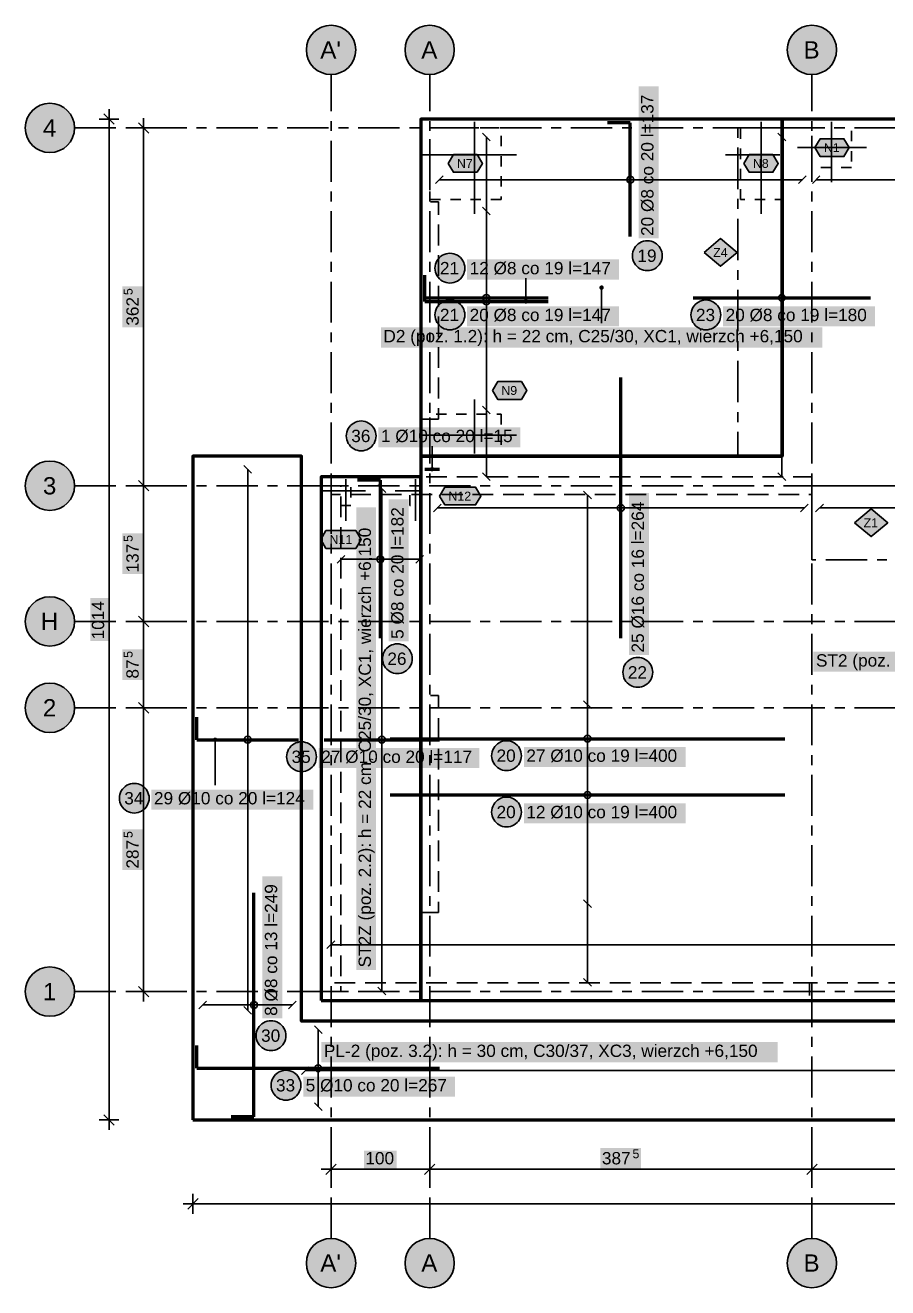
# Model space of a CAD drawing. Header units: metres. Extents: x -4.1 to 13.6, y -3 to 9.8.
# Drawn here: x -4.1 to 4.64, y -3 to 9.79 of the extents above; entities that cross this region are included whole.
import ezdxf

# ---------------------------------------------------------------- set-up
doc = ezdxf.new("R2010")
doc.units = ezdxf.units.M
for name, pattern in [('KRESKOWA', [5.25, 4.2, -1.05]), ('KRESKOWA_DROBNA', [3.15, 2.1, -1.05]), ('PUNKTOWA', [10.5, 8.4, -1.05, 0, -1.05])]:
    doc.linetypes.add(name, pattern=pattern)
for name, color, linetype, lineweight in [('A-MASKA', 7, 'Continuous', 18), ('A-OPISY', 2, 'Continuous', 25), ('K-KONSTR', 7, 'Continuous', 50), ('K-OSIE', 1, 'PUNKTOWA', 25), ('K-WYMIARY', 1, 'Continuous', 25), ('K-ZBROJENIE', 1, 'Continuous', 100), ('K-ZBROJENIE-OPIS', 2, 'Continuous', 25)]:
    doc.layers.add(name, color=color, linetype=linetype, lineweight=lineweight)
doc.styles.add('PL_ARIAL', font='arial.ttf')

msp = doc.modelspace()

# ---------------------------------------------------------------- hatches: boundary and pattern name
at = {"layer": 'A-MASKA', "true_color": 0xffffff}
for points in [[(2.322, 7.63), (2.322, 9.17), (2.119, 9.17), (2.119, 7.63)], [(0.38, 7.214), (1.92, 7.214), (1.92, 7.417), (0.38, 7.417)], [(-2.907, 6.731), (-2.907, 7.144), (-3.117, 7.144), (-3.117, 6.731)], [(0.38, 6.741), (1.92, 6.741), (1.92, 6.943), (0.38, 6.943)], [(2.975, 6.741), (4.515, 6.741), (4.515, 6.943), (2.975, 6.943)], [(-0.494, 6.525), (3.979, 6.525), (3.979, 6.728), (-0.494, 6.728)], [(-0.519, 5.515), (0.919, 5.515), (0.919, 5.717), (-0.519, 5.717)], [(2.225, 3.41), (2.225, 5.051), (2.022, 5.051), (2.022, 3.41)], [(-0.543, 0.22), (-0.543, 4.905), (-0.745, 4.905), (-0.745, 0.22)], [(-0.213, 3.548), (-0.213, 4.986), (-0.415, 4.986), (-0.415, 3.548)], [(-2.907, 4.231), (-2.907, 4.644), (-3.117, 4.644), (-3.117, 4.231)], [(-3.257, 3.553), (-3.257, 3.987), (-3.44, 3.987), (-3.44, 3.553)], [(-2.907, 3.156), (-2.907, 3.469), (-3.117, 3.469), (-3.117, 3.156)], [(3.891, 3.24), (8.466, 3.24), (8.466, 3.443), (3.891, 3.443)], [(-1.124, 2.264), (0.504, 2.264), (0.504, 2.467), (-1.124, 2.467)], [(0.955, 2.275), (2.595, 2.275), (2.595, 2.478), (0.955, 2.478)], [(-2.82, 1.844), (-1.179, 1.844), (-1.179, 2.047), (-2.82, 2.047)], [(0.955, 1.704), (2.595, 1.704), (2.595, 1.907), (0.955, 1.907)], [(-2.907, 1.231), (-2.907, 1.644), (-3.117, 1.644), (-3.117, 1.231)], [(-1.493, -0.271), (-1.493, 1.168), (-1.696, 1.168), (-1.696, -0.271)], [(-1.097, -0.715), (3.528, -0.715), (3.528, -0.512), (-1.097, -0.512)], [(-1.282, -1.063), (0.258, -1.063), (0.258, -0.861), (-1.282, -0.861)], [(-0.667, -1.792), (-0.333, -1.792), (-0.333, -1.61), (-0.667, -1.61)], [(1.731, -1.792), (2.144, -1.792), (2.144, -1.583), (1.731, -1.583)]]:
    msp.add_hatch(color=7, dxfattribs=at).paths.add_polyline_path(points)
at = {"layer": 'A-OPISY', "true_color": 0x000000}
msp.add_hatch(color=7, dxfattribs=at).paths.add_polyline_path([(1.765, 7.133), (1.764, 7.138), (1.762, 7.144), (1.758, 7.148), (1.754, 7.152), (1.748, 7.154), (1.743, 7.155), (1.737, 7.154), (1.731, 7.152), (1.727, 7.148), (1.723, 7.144), (1.721, 7.138), (1.72, 7.133), (1.721, 7.127), (1.723, 7.121), (1.727, 7.117), (1.731, 7.113), (1.737, 7.111), (1.743, 7.11), (1.748, 7.111), (1.754, 7.113), (1.758, 7.117), (1.762, 7.121), (1.764, 7.127)])
at = {"layer": 'K-OSIE', "true_color": 0xffffff}
for points in [[(-0.75, 9.54), (-0.752, 9.573), (-0.759, 9.605), (-0.769, 9.636), (-0.783, 9.665), (-0.802, 9.692), (-0.823, 9.717), (-0.848, 9.738), (-0.875, 9.757), (-0.904, 9.771), (-0.935, 9.781), (-0.967, 9.788), (-1, 9.79), (-1.033, 9.788), (-1.065, 9.781), (-1.096, 9.771), (-1.125, 9.757), (-1.152, 9.738), (-1.177, 9.717), (-1.198, 9.692), (-1.217, 9.665), (-1.231, 9.636), (-1.241, 9.605), (-1.248, 9.573), (-1.25, 9.54), (-1.248, 9.507), (-1.241, 9.475), (-1.231, 9.444), (-1.217, 9.415), (-1.198, 9.388), (-1.177, 9.363), (-1.152, 9.342), (-1.125, 9.323), (-1.096, 9.309), (-1.065, 9.299), (-1.033, 9.292), (-1, 9.29), (-0.967, 9.292), (-0.935, 9.299), (-0.904, 9.309), (-0.875, 9.323), (-0.848, 9.342), (-0.823, 9.363), (-0.802, 9.388), (-0.783, 9.415), (-0.769, 9.444), (-0.759, 9.475), (-0.752, 9.507)], [(0.25, 9.54), (0.248, 9.573), (0.241, 9.605), (0.231, 9.636), (0.217, 9.665), (0.198, 9.692), (0.177, 9.717), (0.152, 9.738), (0.125, 9.757), (0.096, 9.771), (0.065, 9.781), (0.033, 9.788), (0, 9.79), (-0.033, 9.788), (-0.065, 9.781), (-0.096, 9.771), (-0.125, 9.757), (-0.152, 9.738), (-0.177, 9.717), (-0.198, 9.692), (-0.217, 9.665), (-0.231, 9.636), (-0.241, 9.605), (-0.248, 9.573), (-0.25, 9.54), (-0.248, 9.507), (-0.241, 9.475), (-0.231, 9.444), (-0.217, 9.415), (-0.198, 9.388), (-0.177, 9.363), (-0.152, 9.342), (-0.125, 9.323), (-0.096, 9.309), (-0.065, 9.299), (-0.033, 9.292), (0, 9.29), (0.033, 9.292), (0.065, 9.299), (0.096, 9.309), (0.125, 9.323), (0.152, 9.342), (0.177, 9.363), (0.198, 9.388), (0.217, 9.415), (0.231, 9.444), (0.241, 9.475), (0.248, 9.507)], [(4.125, 9.54), (4.123, 9.573), (4.116, 9.605), (4.106, 9.636), (4.092, 9.665), (4.073, 9.692), (4.052, 9.717), (4.027, 9.738), (4, 9.757), (3.971, 9.771), (3.94, 9.781), (3.908, 9.788), (3.875, 9.79), (3.842, 9.788), (3.81, 9.781), (3.779, 9.771), (3.75, 9.757), (3.723, 9.738), (3.698, 9.717), (3.677, 9.692), (3.658, 9.665), (3.644, 9.636), (3.634, 9.605), (3.627, 9.573), (3.625, 9.54), (3.627, 9.507), (3.634, 9.475), (3.644, 9.444), (3.658, 9.415), (3.677, 9.388), (3.698, 9.363), (3.723, 9.342), (3.75, 9.323), (3.779, 9.309), (3.81, 9.299), (3.842, 9.292), (3.875, 9.29), (3.908, 9.292), (3.94, 9.299), (3.971, 9.309), (4, 9.323), (4.027, 9.342), (4.052, 9.363), (4.073, 9.388), (4.092, 9.415), (4.106, 9.444), (4.116, 9.475), (4.123, 9.507)], [(-3.6, 8.75), (-3.602, 8.783), (-3.609, 8.815), (-3.619, 8.846), (-3.633, 8.875), (-3.652, 8.902), (-3.673, 8.927), (-3.698, 8.948), (-3.725, 8.967), (-3.754, 8.981), (-3.785, 8.991), (-3.817, 8.998), (-3.85, 9), (-3.883, 8.998), (-3.915, 8.991), (-3.946, 8.981), (-3.975, 8.967), (-4.002, 8.948), (-4.027, 8.927), (-4.048, 8.902), (-4.067, 8.875), (-4.081, 8.846), (-4.091, 8.815), (-4.098, 8.783), (-4.1, 8.75), (-4.098, 8.717), (-4.091, 8.685), (-4.081, 8.654), (-4.067, 8.625), (-4.048, 8.598), (-4.027, 8.573), (-4.002, 8.552), (-3.975, 8.533), (-3.946, 8.519), (-3.915, 8.509), (-3.883, 8.502), (-3.85, 8.5), (-3.817, 8.502), (-3.785, 8.509), (-3.754, 8.519), (-3.725, 8.533), (-3.698, 8.552), (-3.673, 8.573), (-3.652, 8.598), (-3.633, 8.625), (-3.619, 8.654), (-3.609, 8.685), (-3.602, 8.717)], [(-3.6, 5.125), (-3.602, 5.158), (-3.609, 5.19), (-3.619, 5.221), (-3.633, 5.25), (-3.652, 5.277), (-3.673, 5.302), (-3.698, 5.323), (-3.725, 5.342), (-3.754, 5.356), (-3.785, 5.366), (-3.817, 5.373), (-3.85, 5.375), (-3.883, 5.373), (-3.915, 5.366), (-3.946, 5.356), (-3.975, 5.342), (-4.002, 5.323), (-4.027, 5.302), (-4.048, 5.277), (-4.067, 5.25), (-4.081, 5.221), (-4.091, 5.19), (-4.098, 5.158), (-4.1, 5.125), (-4.098, 5.092), (-4.091, 5.06), (-4.081, 5.029), (-4.067, 5), (-4.048, 4.973), (-4.027, 4.948), (-4.002, 4.927), (-3.975, 4.908), (-3.946, 4.894), (-3.915, 4.884), (-3.883, 4.877), (-3.85, 4.875), (-3.817, 4.877), (-3.785, 4.884), (-3.754, 4.894), (-3.725, 4.908), (-3.698, 4.927), (-3.673, 4.948), (-3.652, 4.973), (-3.633, 5), (-3.619, 5.029), (-3.609, 5.06), (-3.602, 5.092)], [(-3.6, 3.75), (-3.602, 3.783), (-3.609, 3.815), (-3.619, 3.846), (-3.633, 3.875), (-3.652, 3.902), (-3.673, 3.927), (-3.698, 3.948), (-3.725, 3.967), (-3.754, 3.981), (-3.785, 3.991), (-3.817, 3.998), (-3.85, 4), (-3.883, 3.998), (-3.915, 3.991), (-3.946, 3.981), (-3.975, 3.967), (-4.002, 3.948), (-4.027, 3.927), (-4.048, 3.902), (-4.067, 3.875), (-4.081, 3.846), (-4.091, 3.815), (-4.098, 3.783), (-4.1, 3.75), (-4.098, 3.717), (-4.091, 3.685), (-4.081, 3.654), (-4.067, 3.625), (-4.048, 3.598), (-4.027, 3.573), (-4.002, 3.552), (-3.975, 3.533), (-3.946, 3.519), (-3.915, 3.509), (-3.883, 3.502), (-3.85, 3.5), (-3.817, 3.502), (-3.785, 3.509), (-3.754, 3.519), (-3.725, 3.533), (-3.698, 3.552), (-3.673, 3.573), (-3.652, 3.598), (-3.633, 3.625), (-3.619, 3.654), (-3.609, 3.685), (-3.602, 3.717)], [(-3.6, 2.875), (-3.602, 2.908), (-3.609, 2.94), (-3.619, 2.971), (-3.633, 3), (-3.652, 3.027), (-3.673, 3.052), (-3.698, 3.073), (-3.725, 3.092), (-3.754, 3.106), (-3.785, 3.116), (-3.817, 3.123), (-3.85, 3.125), (-3.883, 3.123), (-3.915, 3.116), (-3.946, 3.106), (-3.975, 3.092), (-4.002, 3.073), (-4.027, 3.052), (-4.048, 3.027), (-4.067, 3), (-4.081, 2.971), (-4.091, 2.94), (-4.098, 2.908), (-4.1, 2.875), (-4.098, 2.842), (-4.091, 2.81), (-4.081, 2.779), (-4.067, 2.75), (-4.048, 2.723), (-4.027, 2.698), (-4.002, 2.677), (-3.975, 2.658), (-3.946, 2.644), (-3.915, 2.634), (-3.883, 2.627), (-3.85, 2.625), (-3.817, 2.627), (-3.785, 2.634), (-3.754, 2.644), (-3.725, 2.658), (-3.698, 2.677), (-3.673, 2.698), (-3.652, 2.723), (-3.633, 2.75), (-3.619, 2.779), (-3.609, 2.81), (-3.602, 2.842)], [(-3.6, 0), (-3.602, 0.033), (-3.609, 0.065), (-3.619, 0.096), (-3.633, 0.125), (-3.652, 0.152), (-3.673, 0.177), (-3.698, 0.198), (-3.725, 0.217), (-3.754, 0.231), (-3.785, 0.241), (-3.817, 0.248), (-3.85, 0.25), (-3.883, 0.248), (-3.915, 0.241), (-3.946, 0.231), (-3.975, 0.217), (-4.002, 0.198), (-4.027, 0.177), (-4.048, 0.152), (-4.067, 0.125), (-4.081, 0.096), (-4.091, 0.065), (-4.098, 0.033), (-4.1, 0), (-4.098, -0.033), (-4.091, -0.065), (-4.081, -0.096), (-4.067, -0.125), (-4.048, -0.152), (-4.027, -0.177), (-4.002, -0.198), (-3.975, -0.217), (-3.946, -0.231), (-3.915, -0.241), (-3.883, -0.248), (-3.85, -0.25), (-3.817, -0.248), (-3.785, -0.241), (-3.754, -0.231), (-3.725, -0.217), (-3.698, -0.198), (-3.673, -0.177), (-3.652, -0.152), (-3.633, -0.125), (-3.619, -0.096), (-3.609, -0.065), (-3.602, -0.033)], [(-0.75, -2.75), (-0.752, -2.717), (-0.759, -2.685), (-0.769, -2.654), (-0.783, -2.625), (-0.802, -2.598), (-0.823, -2.573), (-0.848, -2.552), (-0.875, -2.533), (-0.904, -2.519), (-0.935, -2.509), (-0.967, -2.502), (-1, -2.5), (-1.033, -2.502), (-1.065, -2.509), (-1.096, -2.519), (-1.125, -2.533), (-1.152, -2.552), (-1.177, -2.573), (-1.198, -2.598), (-1.217, -2.625), (-1.231, -2.654), (-1.241, -2.685), (-1.248, -2.717), (-1.25, -2.75), (-1.248, -2.783), (-1.241, -2.815), (-1.231, -2.846), (-1.217, -2.875), (-1.198, -2.902), (-1.177, -2.927), (-1.152, -2.948), (-1.125, -2.967), (-1.096, -2.981), (-1.065, -2.991), (-1.033, -2.998), (-1, -3), (-0.967, -2.998), (-0.935, -2.991), (-0.904, -2.981), (-0.875, -2.967), (-0.848, -2.948), (-0.823, -2.927), (-0.802, -2.902), (-0.783, -2.875), (-0.769, -2.846), (-0.759, -2.815), (-0.752, -2.783)], [(0.25, -2.75), (0.248, -2.717), (0.241, -2.685), (0.231, -2.654), (0.217, -2.625), (0.198, -2.598), (0.177, -2.573), (0.152, -2.552), (0.125, -2.533), (0.096, -2.519), (0.065, -2.509), (0.033, -2.502), (0, -2.5), (-0.033, -2.502), (-0.065, -2.509), (-0.096, -2.519), (-0.125, -2.533), (-0.152, -2.552), (-0.177, -2.573), (-0.198, -2.598), (-0.217, -2.625), (-0.231, -2.654), (-0.241, -2.685), (-0.248, -2.717), (-0.25, -2.75), (-0.248, -2.783), (-0.241, -2.815), (-0.231, -2.846), (-0.217, -2.875), (-0.198, -2.902), (-0.177, -2.927), (-0.152, -2.948), (-0.125, -2.967), (-0.096, -2.981), (-0.065, -2.991), (-0.033, -2.998), (0, -3), (0.033, -2.998), (0.065, -2.991), (0.096, -2.981), (0.125, -2.967), (0.152, -2.948), (0.177, -2.927), (0.198, -2.902), (0.217, -2.875), (0.231, -2.846), (0.241, -2.815), (0.248, -2.783)], [(4.125, -2.75), (4.123, -2.717), (4.116, -2.685), (4.106, -2.654), (4.092, -2.625), (4.073, -2.598), (4.052, -2.573), (4.027, -2.552), (4, -2.533), (3.971, -2.519), (3.94, -2.509), (3.908, -2.502), (3.875, -2.5), (3.842, -2.502), (3.81, -2.509), (3.779, -2.519), (3.75, -2.533), (3.723, -2.552), (3.698, -2.573), (3.677, -2.598), (3.658, -2.625), (3.644, -2.654), (3.634, -2.685), (3.627, -2.717), (3.625, -2.75), (3.627, -2.783), (3.634, -2.815), (3.644, -2.846), (3.658, -2.875), (3.677, -2.902), (3.698, -2.927), (3.723, -2.948), (3.75, -2.967), (3.779, -2.981), (3.81, -2.991), (3.842, -2.998), (3.875, -3), (3.908, -2.998), (3.94, -2.991), (3.971, -2.981), (4, -2.967), (4.027, -2.948), (4.052, -2.927), (4.073, -2.902), (4.092, -2.875), (4.106, -2.846), (4.116, -2.815), (4.123, -2.783)]]:
    msp.add_hatch(color=7, dxfattribs=at).paths.add_polyline_path(points)
at = {"layer": 'K-ZBROJENIE-OPIS', "true_color": 0xffffff}
for points in [[(3.906, 8.55), (3.96, 8.64), (4.2, 8.64), (4.254, 8.55), (4.2, 8.46), (3.96, 8.46)], [(0.186, 8.39), (0.24, 8.48), (0.48, 8.48), (0.534, 8.39), (0.48, 8.3), (0.24, 8.3)], [(3.186, 8.39), (3.24, 8.48), (3.48, 8.48), (3.534, 8.39), (3.48, 8.3), (3.24, 8.3)], [(2.358, 7.455), (2.357, 7.475), (2.353, 7.494), (2.346, 7.513), (2.338, 7.531), (2.327, 7.547), (2.314, 7.562), (2.299, 7.575), (2.282, 7.586), (2.265, 7.595), (2.246, 7.601), (2.227, 7.605), (2.207, 7.606), (2.187, 7.605), (2.168, 7.601), (2.149, 7.595), (2.131, 7.586), (2.115, 7.575), (2.1, 7.562), (2.087, 7.547), (2.076, 7.531), (2.067, 7.513), (2.061, 7.494), (2.057, 7.475), (2.056, 7.455), (2.057, 7.435), (2.061, 7.416), (2.067, 7.397), (2.076, 7.38), (2.087, 7.363), (2.1, 7.348), (2.115, 7.335), (2.131, 7.324), (2.149, 7.315), (2.168, 7.309), (2.187, 7.305), (2.207, 7.304), (2.227, 7.305), (2.246, 7.309), (2.265, 7.315), (2.282, 7.324), (2.299, 7.335), (2.314, 7.348), (2.327, 7.363), (2.338, 7.38), (2.346, 7.397), (2.353, 7.416), (2.357, 7.435)], [(2.782, 7.488), (2.95, 7.628), (3.118, 7.488), (2.95, 7.348)], [(0.356, 7.329), (0.355, 7.349), (0.351, 7.368), (0.345, 7.387), (0.336, 7.405), (0.325, 7.421), (0.312, 7.436), (0.297, 7.449), (0.281, 7.46), (0.263, 7.469), (0.244, 7.475), (0.225, 7.479), (0.205, 7.48), (0.185, 7.479), (0.166, 7.475), (0.147, 7.469), (0.13, 7.46), (0.113, 7.449), (0.098, 7.436), (0.085, 7.421), (0.074, 7.405), (0.065, 7.387), (0.059, 7.368), (0.055, 7.349), (0.054, 7.329), (0.055, 7.309), (0.059, 7.29), (0.065, 7.271), (0.074, 7.254), (0.085, 7.237), (0.098, 7.222), (0.113, 7.209), (0.13, 7.198), (0.147, 7.19), (0.166, 7.183), (0.185, 7.179), (0.205, 7.178), (0.225, 7.179), (0.244, 7.183), (0.263, 7.19), (0.281, 7.198), (0.297, 7.209), (0.312, 7.222), (0.325, 7.237), (0.336, 7.254), (0.345, 7.271), (0.351, 7.29), (0.355, 7.309)], [(0.356, 6.856), (0.355, 6.875), (0.351, 6.895), (0.345, 6.913), (0.336, 6.931), (0.325, 6.948), (0.312, 6.962), (0.297, 6.975), (0.281, 6.986), (0.263, 6.995), (0.244, 7.002), (0.225, 7.005), (0.205, 7.007), (0.185, 7.005), (0.166, 7.002), (0.147, 6.995), (0.13, 6.986), (0.113, 6.975), (0.098, 6.962), (0.085, 6.948), (0.074, 6.931), (0.065, 6.913), (0.059, 6.895), (0.055, 6.875), (0.054, 6.856), (0.055, 6.836), (0.059, 6.817), (0.065, 6.798), (0.074, 6.78), (0.085, 6.764), (0.098, 6.749), (0.113, 6.736), (0.13, 6.725), (0.147, 6.716), (0.166, 6.71), (0.185, 6.706), (0.205, 6.705), (0.225, 6.706), (0.244, 6.71), (0.263, 6.716), (0.281, 6.725), (0.297, 6.736), (0.312, 6.749), (0.325, 6.764), (0.336, 6.78), (0.345, 6.798), (0.351, 6.817), (0.355, 6.836)], [(2.951, 6.856), (2.95, 6.875), (2.946, 6.895), (2.94, 6.913), (2.931, 6.931), (2.92, 6.948), (2.907, 6.962), (2.892, 6.975), (2.876, 6.986), (2.858, 6.995), (2.839, 7.002), (2.82, 7.005), (2.8, 7.007), (2.78, 7.005), (2.761, 7.002), (2.742, 6.995), (2.725, 6.986), (2.708, 6.975), (2.693, 6.962), (2.68, 6.948), (2.669, 6.931), (2.66, 6.913), (2.654, 6.895), (2.65, 6.875), (2.649, 6.856), (2.65, 6.836), (2.654, 6.817), (2.66, 6.798), (2.669, 6.78), (2.68, 6.764), (2.693, 6.749), (2.708, 6.736), (2.725, 6.725), (2.742, 6.716), (2.761, 6.71), (2.78, 6.706), (2.8, 6.705), (2.82, 6.706), (2.839, 6.71), (2.858, 6.716), (2.876, 6.725), (2.892, 6.736), (2.907, 6.749), (2.92, 6.764), (2.931, 6.78), (2.94, 6.798), (2.946, 6.817), (2.95, 6.836)], [(0.636, 6.09), (0.69, 6.18), (0.93, 6.18), (0.984, 6.09), (0.93, 6), (0.69, 6)], [(-0.543, 5.63), (-0.545, 5.649), (-0.549, 5.669), (-0.555, 5.687), (-0.564, 5.705), (-0.575, 5.722), (-0.588, 5.736), (-0.602, 5.749), (-0.619, 5.76), (-0.637, 5.769), (-0.655, 5.776), (-0.675, 5.779), (-0.694, 5.781), (-0.714, 5.779), (-0.734, 5.776), (-0.752, 5.769), (-0.77, 5.76), (-0.786, 5.749), (-0.801, 5.736), (-0.814, 5.722), (-0.825, 5.705), (-0.834, 5.687), (-0.84, 5.669), (-0.844, 5.649), (-0.845, 5.63), (-0.844, 5.61), (-0.84, 5.591), (-0.834, 5.572), (-0.825, 5.554), (-0.814, 5.538), (-0.801, 5.523), (-0.786, 5.51), (-0.77, 5.499), (-0.752, 5.49), (-0.734, 5.484), (-0.714, 5.48), (-0.694, 5.479), (-0.675, 5.48), (-0.655, 5.484), (-0.637, 5.49), (-0.619, 5.499), (-0.602, 5.51), (-0.588, 5.523), (-0.575, 5.538), (-0.564, 5.554), (-0.555, 5.572), (-0.549, 5.591), (-0.545, 5.61)], [(0.1, 5.02), (0.154, 5.11), (0.466, 5.11), (0.52, 5.02), (0.466, 4.93), (0.154, 4.93)], [(4.307, 4.75), (4.475, 4.89), (4.643, 4.75), (4.475, 4.61)], [(-1.105, 4.58), (-1.051, 4.67), (-0.749, 4.67), (-0.695, 4.58), (-0.749, 4.49), (-1.051, 4.49)], [(-0.176, 3.373), (-0.178, 3.392), (-0.182, 3.412), (-0.188, 3.43), (-0.197, 3.448), (-0.208, 3.465), (-0.221, 3.479), (-0.236, 3.492), (-0.252, 3.503), (-0.27, 3.512), (-0.288, 3.518), (-0.308, 3.522), (-0.328, 3.524), (-0.347, 3.522), (-0.367, 3.518), (-0.385, 3.512), (-0.403, 3.503), (-0.419, 3.492), (-0.434, 3.479), (-0.447, 3.465), (-0.458, 3.448), (-0.467, 3.43), (-0.473, 3.412), (-0.477, 3.392), (-0.479, 3.373), (-0.477, 3.353), (-0.473, 3.333), (-0.467, 3.315), (-0.458, 3.297), (-0.447, 3.281), (-0.434, 3.266), (-0.419, 3.253), (-0.403, 3.242), (-0.385, 3.233), (-0.367, 3.227), (-0.347, 3.223), (-0.328, 3.222), (-0.308, 3.223), (-0.288, 3.227), (-0.27, 3.233), (-0.252, 3.242), (-0.236, 3.253), (-0.221, 3.266), (-0.208, 3.281), (-0.197, 3.297), (-0.188, 3.315), (-0.182, 3.333), (-0.178, 3.353)], [(2.261, 3.235), (2.26, 3.254), (2.256, 3.274), (2.25, 3.293), (2.241, 3.31), (2.23, 3.327), (2.217, 3.342), (2.202, 3.355), (2.186, 3.366), (2.168, 3.374), (2.149, 3.381), (2.13, 3.384), (2.11, 3.386), (2.09, 3.384), (2.071, 3.381), (2.052, 3.374), (2.034, 3.366), (2.018, 3.355), (2.003, 3.342), (1.99, 3.327), (1.979, 3.31), (1.97, 3.293), (1.964, 3.274), (1.96, 3.254), (1.959, 3.235), (1.96, 3.215), (1.964, 3.196), (1.97, 3.177), (1.979, 3.159), (1.99, 3.143), (2.003, 3.128), (2.018, 3.115), (2.034, 3.104), (2.052, 3.095), (2.071, 3.089), (2.09, 3.085), (2.11, 3.084), (2.13, 3.085), (2.149, 3.089), (2.168, 3.095), (2.186, 3.104), (2.202, 3.115), (2.217, 3.128), (2.23, 3.143), (2.241, 3.159), (2.25, 3.177), (2.256, 3.196), (2.26, 3.215)], [(-1.148, 2.379), (-1.149, 2.399), (-1.153, 2.418), (-1.159, 2.437), (-1.168, 2.455), (-1.179, 2.471), (-1.192, 2.486), (-1.207, 2.499), (-1.223, 2.51), (-1.241, 2.519), (-1.26, 2.525), (-1.279, 2.529), (-1.299, 2.53), (-1.318, 2.529), (-1.338, 2.525), (-1.357, 2.519), (-1.374, 2.51), (-1.391, 2.499), (-1.406, 2.486), (-1.419, 2.471), (-1.43, 2.455), (-1.438, 2.437), (-1.445, 2.418), (-1.448, 2.399), (-1.45, 2.379), (-1.448, 2.36), (-1.445, 2.34), (-1.438, 2.322), (-1.43, 2.304), (-1.419, 2.287), (-1.406, 2.273), (-1.391, 2.26), (-1.374, 2.249), (-1.357, 2.24), (-1.338, 2.233), (-1.318, 2.23), (-1.299, 2.228), (-1.279, 2.23), (-1.26, 2.233), (-1.241, 2.24), (-1.223, 2.249), (-1.207, 2.26), (-1.192, 2.273), (-1.179, 2.287), (-1.168, 2.304), (-1.159, 2.322), (-1.153, 2.34), (-1.149, 2.36)], [(0.931, 2.39), (0.929, 2.41), (0.925, 2.429), (0.919, 2.448), (0.91, 2.466), (0.899, 2.482), (0.886, 2.497), (0.871, 2.51), (0.855, 2.521), (0.837, 2.53), (0.819, 2.536), (0.799, 2.54), (0.78, 2.541), (0.76, 2.54), (0.74, 2.536), (0.722, 2.53), (0.704, 2.521), (0.688, 2.51), (0.673, 2.497), (0.66, 2.482), (0.649, 2.466), (0.64, 2.448), (0.634, 2.429), (0.63, 2.41), (0.628, 2.39), (0.63, 2.37), (0.634, 2.351), (0.64, 2.332), (0.649, 2.314), (0.66, 2.298), (0.673, 2.283), (0.688, 2.27), (0.704, 2.259), (0.722, 2.25), (0.74, 2.244), (0.76, 2.24), (0.78, 2.239), (0.799, 2.24), (0.819, 2.244), (0.837, 2.25), (0.855, 2.259), (0.871, 2.27), (0.886, 2.283), (0.899, 2.298), (0.91, 2.314), (0.919, 2.332), (0.925, 2.351), (0.929, 2.37)], [(-2.844, 1.959), (-2.845, 1.979), (-2.849, 1.998), (-2.856, 2.017), (-2.864, 2.035), (-2.875, 2.051), (-2.888, 2.066), (-2.903, 2.079), (-2.92, 2.09), (-2.937, 2.099), (-2.956, 2.105), (-2.975, 2.109), (-2.995, 2.11), (-3.015, 2.109), (-3.034, 2.105), (-3.053, 2.099), (-3.071, 2.09), (-3.087, 2.079), (-3.102, 2.066), (-3.115, 2.051), (-3.126, 2.035), (-3.135, 2.017), (-3.141, 1.998), (-3.145, 1.979), (-3.146, 1.959), (-3.145, 1.94), (-3.141, 1.92), (-3.135, 1.902), (-3.126, 1.884), (-3.115, 1.867), (-3.102, 1.853), (-3.087, 1.84), (-3.071, 1.829), (-3.053, 1.82), (-3.034, 1.813), (-3.015, 1.81), (-2.995, 1.808), (-2.975, 1.81), (-2.956, 1.813), (-2.937, 1.82), (-2.92, 1.829), (-2.903, 1.84), (-2.888, 1.853), (-2.875, 1.867), (-2.864, 1.884), (-2.856, 1.902), (-2.849, 1.92), (-2.845, 1.94)], [(0.931, 1.819), (0.929, 1.839), (0.925, 1.858), (0.919, 1.877), (0.91, 1.895), (0.899, 1.911), (0.886, 1.926), (0.871, 1.939), (0.855, 1.95), (0.837, 1.959), (0.819, 1.965), (0.799, 1.969), (0.78, 1.97), (0.76, 1.969), (0.74, 1.965), (0.722, 1.959), (0.704, 1.95), (0.688, 1.939), (0.673, 1.926), (0.66, 1.911), (0.649, 1.895), (0.64, 1.877), (0.634, 1.858), (0.63, 1.839), (0.628, 1.819), (0.63, 1.799), (0.634, 1.78), (0.64, 1.761), (0.649, 1.744), (0.66, 1.727), (0.673, 1.712), (0.688, 1.699), (0.704, 1.688), (0.722, 1.68), (0.74, 1.673), (0.76, 1.669), (0.78, 1.668), (0.799, 1.669), (0.819, 1.673), (0.837, 1.68), (0.855, 1.688), (0.871, 1.699), (0.886, 1.712), (0.899, 1.727), (0.91, 1.744), (0.919, 1.761), (0.925, 1.78), (0.929, 1.799)], [(-1.457, -0.446), (-1.459, -0.426), (-1.462, -0.407), (-1.469, -0.388), (-1.477, -0.37), (-1.488, -0.354), (-1.501, -0.339), (-1.516, -0.326), (-1.533, -0.315), (-1.55, -0.306), (-1.569, -0.3), (-1.589, -0.296), (-1.608, -0.295), (-1.628, -0.296), (-1.647, -0.3), (-1.666, -0.306), (-1.684, -0.315), (-1.7, -0.326), (-1.715, -0.339), (-1.728, -0.354), (-1.739, -0.37), (-1.748, -0.388), (-1.754, -0.407), (-1.758, -0.426), (-1.759, -0.446), (-1.758, -0.466), (-1.754, -0.485), (-1.748, -0.504), (-1.739, -0.521), (-1.728, -0.538), (-1.715, -0.553), (-1.7, -0.566), (-1.684, -0.577), (-1.666, -0.585), (-1.647, -0.592), (-1.628, -0.596), (-1.608, -0.597), (-1.589, -0.596), (-1.569, -0.592), (-1.55, -0.585), (-1.533, -0.577), (-1.516, -0.566), (-1.501, -0.553), (-1.488, -0.538), (-1.477, -0.521), (-1.469, -0.504), (-1.462, -0.485), (-1.459, -0.466)], [(-1.306, -0.948), (-1.307, -0.928), (-1.311, -0.909), (-1.318, -0.89), (-1.326, -0.873), (-1.337, -0.856), (-1.35, -0.841), (-1.365, -0.828), (-1.382, -0.817), (-1.399, -0.809), (-1.418, -0.802), (-1.437, -0.798), (-1.457, -0.797), (-1.477, -0.798), (-1.496, -0.802), (-1.515, -0.809), (-1.533, -0.817), (-1.549, -0.828), (-1.564, -0.841), (-1.577, -0.856), (-1.588, -0.873), (-1.597, -0.89), (-1.603, -0.909), (-1.607, -0.928), (-1.608, -0.948), (-1.607, -0.968), (-1.603, -0.987), (-1.597, -1.006), (-1.588, -1.024), (-1.577, -1.04), (-1.564, -1.055), (-1.549, -1.068), (-1.533, -1.079), (-1.515, -1.088), (-1.496, -1.094), (-1.477, -1.098), (-1.457, -1.099), (-1.437, -1.098), (-1.418, -1.094), (-1.399, -1.088), (-1.382, -1.079), (-1.365, -1.068), (-1.35, -1.055), (-1.337, -1.04), (-1.326, -1.024), (-1.318, -1.006), (-1.311, -0.987), (-1.307, -0.968)]]:
    msp.add_hatch(color=7, dxfattribs=at).paths.add_polyline_path(points)
at = {"layer": 'K-ZBROJENIE-OPIS', "true_color": 0x000000}
for points in [[(0.997, 6.992), (0.997, 6.997), (0.994, 7.003), (0.991, 7.008), (0.986, 7.011), (0.981, 7.013), (0.975, 7.014), (0.969, 7.013), (0.964, 7.011), (0.959, 7.008), (0.956, 7.003), (0.953, 6.997), (0.953, 6.992), (0.953, 6.986), (0.956, 6.98), (0.959, 6.976), (0.964, 6.972), (0.969, 6.97), (0.975, 6.969), (0.981, 6.97), (0.986, 6.972), (0.991, 6.976), (0.994, 6.98), (0.997, 6.986)], [(0.048, 5.292), (0.047, 5.298), (0.044, 5.303), (0.041, 5.308), (0.036, 5.312), (0.031, 5.314), (0.025, 5.315), (0.019, 5.314), (0.014, 5.312), (0.009, 5.308), (0.006, 5.303), (0.003, 5.298), (0.002, 5.292), (0.003, 5.286), (0.006, 5.281), (0.009, 5.276), (0.014, 5.273), (0.019, 5.27), (0.025, 5.27), (0.031, 5.27), (0.036, 5.273), (0.041, 5.276), (0.044, 5.281), (0.047, 5.286)], [(-2.152, 2.552), (-2.153, 2.558), (-2.155, 2.563), (-2.159, 2.568), (-2.163, 2.571), (-2.169, 2.574), (-2.175, 2.574), (-2.18, 2.574), (-2.186, 2.571), (-2.191, 2.568), (-2.194, 2.563), (-2.196, 2.558), (-2.197, 2.552), (-2.196, 2.546), (-2.194, 2.541), (-2.191, 2.536), (-2.186, 2.532), (-2.18, 2.53), (-2.175, 2.529), (-2.169, 2.53), (-2.163, 2.532), (-2.159, 2.536), (-2.155, 2.541), (-2.153, 2.546)]]:
    msp.add_hatch(color=7, dxfattribs=at).paths.add_polyline_path(points)

# ---------------------------------------------------------------- linework, layer by layer
at = {"layer": 'A-OPISY', "lineweight": 35, "ltscale": 0.05}
msp.add_lwpolyline([(1.743, 7.133), (1.743, 6.772)], dxfattribs=at)
at = {"layer": 'K-KONSTR', "lineweight": 70, "ltscale": 0.05}
for points in [[(-0.09, -0.09), (12.09, -0.09), (12.09, 5.425), (8.8, 5.425), (8.8, 8.84), (3.575, 8.84), (3.575, 5.425), (-0.09, 5.425)], [(-0.09, 5.425), (3.575, 5.425), (3.575, 8.84), (-0.09, 8.84)], [(-2.4, -1.3), (12.6, -1.3), (12.6, 5.425), (12.3, 5.425), (12.3, -0.3), (-1.3, -0.3), (-1.3, 5.425), (-2.4, 5.425)], [(-1.1, -0.09), (-0.09, -0.09), (-0.09, 5.215), (-1.1, 5.215)]]:
    msp.add_lwpolyline(points, close=True, dxfattribs=at)
at = {"layer": 'K-KONSTR', "linetype": 'KRESKOWA', "lineweight": 35, "ltscale": 0.05, "flags": 128}
for points in [[(0.09, 5.8), (-0.09, 5.8), (-0.09, 8), (0.09, 8)], [(-1.1, 5.125), (-0.9, 5.125), (-0.9, 0), (-1.1, 0)], [(3.875, 5.215), (3.875, 5.035), (-1, 5.035), (-1, 5.215)], [(0.09, 0.8), (-0.09, 0.8), (-0.09, 3), (0.09, 3)], [(3.875, 0.09), (3.875, -0.09), (-1, -0.09), (-1, 0.09)], [(11.37, 0.09), (11.37, -0.09), (3.85, -0.09), (3.85, 0.09)]]:
    msp.add_lwpolyline(points, close=True, dxfattribs=at)
at = {"layer": 'K-OSIE', "linetype": 'PUNKTOWA', "lineweight": 35, "ltscale": 0.049248, "flags": 128}
for points in [[(-1, -2.5), (-1, 9.29)], [(0, -2.5), (0, 9.29)], [(3.875, -2.5), (3.875, 9.29)]]:
    msp.add_lwpolyline(points, dxfattribs=at)
at = {"layer": 'K-OSIE', "linetype": 'PUNKTOWA', "lineweight": 35, "ltscale": 0.049865, "flags": 128}
for points in [[(-3.6, 8.75), (13.05, 8.75)], [(-3.6, 5.125), (13.05, 5.125)], [(-3.6, 3.75), (13.05, 3.75)], [(-3.6, 2.875), (13.05, 2.875)], [(-3.6, 0), (13.05, 0)]]:
    msp.add_lwpolyline(points, dxfattribs=at)
at = {"layer": 'K-OSIE', "linetype": 'Continuous', "lineweight": 35, "ltscale": 0.05}
for centre in [(-1, 9.54), (0, 9.54), (3.875, 9.54), (-3.85, 8.75), (-3.85, 5.125), (-3.85, 3.75), (-3.85, 2.875), (-3.85, 0), (-1, -2.75), (0, -2.75), (3.875, -2.75)]:
    msp.add_circle(centre, 0.25, dxfattribs=at)
at = {"layer": 'K-WYMIARY', "lineweight": 35, "ltscale": 0.05}
for points in [[(-3.15, 8.84), (-3.35, 8.84)], [(-3.197, 8.787), (-3.303, 8.893)], [(-3.25, -1.4), (-3.25, 8.94)], [(-2.9, -0.1), (-2.9, 8.85)], [(-2.8, 8.75), (-3, 8.75)], [(-2.847, 8.697), (-2.953, 8.803)], [(-2.8, 5.125), (-3, 5.125)], [(-2.847, 5.072), (-2.953, 5.178)], [(-2.8, 3.75), (-3, 3.75)], [(-2.847, 3.697), (-2.953, 3.803)], [(-2.8, 2.875), (-3, 2.875)], [(-2.847, 2.822), (-2.953, 2.928)], [(-2.8, 0), (-3, 0)], [(-2.847, -0.053), (-2.953, 0.053)], [(-3.197, -1.353), (-3.303, -1.247)], [(-3.15, -1.3), (-3.35, -1.3)], [(-1.053, -1.853), (-0.947, -1.747)], [(-1, -1.7), (-1, -1.9)], [(-0.053, -1.853), (0.053, -1.747)], [(0, -1.7), (0, -1.9)], [(3.822, -1.853), (3.928, -1.747)], [(3.875, -1.7), (3.875, -1.9)], [(-1.1, -1.8), (12.1, -1.8)], [(-2.5, -2.15), (12.7, -2.15)], [(-2.453, -2.203), (-2.347, -2.097)], [(-2.4, -2.05), (-2.4, -2.25)]]:
    msp.add_lwpolyline(points, dxfattribs=at)
at = {"layer": 'K-ZBROJENIE', "lineweight": 35, "ltscale": 0.05}
for points in [[(0.453, 7.88), (0.453, 8.81)], [(3.362, 7.88), (3.362, 8.81)], [(4.075, 8.2), (4.075, 8.81)], [(-0.07, 8.478), (0.88, 8.478)], [(3, 8.478), (3.55, 8.478)], [(3.73, 8.55), (4.43, 8.55)], [(0.453, 5.45), (0.453, 6)], [(-0.07, 5.637), (0.88, 5.637)], [(-0.85, 4.77), (-0.85, 5.19)], [(-0.145, 4.77), (-0.145, 5.19)], [(-1.08, 5.075), (-0.65, 5.075)], [(-0.35, 5.075), (-0.11, 5.075)]]:
    msp.add_lwpolyline(points, dxfattribs=at)
at = {"layer": 'K-ZBROJENIE', "lineweight": 70, "ltscale": 0.05}
for points in [[(2.034, 8.8), (1.804, 8.8)], [(2.034, 7.65), (2.034, 8.8)], [(-0.05, 7.028), (-0.05, 7.258)], [(-0.05, 6.992), (-0.05, 7.222)], [(-0.05, 7.028), (1.2, 7.028)], [(-0.05, 6.992), (1.2, 6.992)], [(2.67, 7.028), (4.47, 7.028)], [(1.938, 3.58), (1.938, 6.22)], [(-0.05, 5.292), (0.1, 5.292)], [(-0.5, 5.18), (-0.73, 5.18)], [(-0.5, 3.58), (-0.5, 5.18)], [(-2.36, 2.552), (-2.36, 2.782)], [(-0.4, 2.562), (3.6, 2.562)], [(-2.36, 2.552), (-1.33, 2.552)], [(-1.07, 2.552), (0.1, 2.552)], [(-0.4, 1.992), (3.6, 1.992)], [(-1.781, -1.27), (-1.781, 1)], [(-2.36, -0.776), (-2.36, -0.546)], [(-2.36, -0.776), (0.1, -0.776)], [(-1.781, -1.27), (-2.011, -1.27)]]:
    msp.add_lwpolyline(points, dxfattribs=at)
at = {"layer": 'K-ZBROJENIE-OPIS', "linetype": 'KRESKOWA_DROBNA', "lineweight": 35, "ltscale": 0.05, "flags": 128}
for points in [[(0.725, 8.025), (0, 8.025), (0, 8.75), (0.725, 8.75)], [(3.15, 8.025), (3.15, 8.75), (3.575, 8.75), (3.575, 8.025)], [(4.275, 8.35), (3.875, 8.35), (3.875, 8.75), (4.275, 8.75)], [(0.725, 5.85), (0.725, 5.425), (0, 5.425), (0, 5.85)], [(-0.8, 4.925), (-1, 4.925), (-1, 5.125), (-0.8, 5.125)], [(-0.2, 4.925), (-0.2, 5.125), (-0.09, 5.125), (-0.09, 4.925)]]:
    msp.add_lwpolyline(points, close=True, dxfattribs=at)
at = {"layer": 'K-ZBROJENIE-OPIS', "lineweight": 35, "ltscale": 0.05}
for points in [[(0.614, 8.62), (0.536, 8.698)], [(3.609, 8.62), (3.531, 8.698)], [(0.575, 5.216), (0.575, 8.659)], [(3.57, 5.216), (3.57, 8.659)], [(0.058, 8.186), (0.136, 8.264)], [(0.097, 8.225), (3.778, 8.225)], [(3.739, 8.186), (3.817, 8.264)], [(3.88, 8.186), (3.957, 8.264)], [(3.918, 8.225), (5.832, 8.225)], [(0.614, 7.869), (0.536, 7.947)], [(0.575, 5.892), (0.575, 7.908)], [(0.975, 6.992), (0.975, 7.227)], [(0.614, 5.853), (0.536, 5.931)], [(0.025, 5.292), (0.025, 5.527)], [(-1.806, 5.253), (-1.884, 5.331)], [(-1.845, -0.188), (-1.845, 5.292)], [(0.614, 5.177), (0.536, 5.255)], [(3.609, 5.177), (3.531, 5.255)], [(-0.446, 5.058), (-0.524, 5.135)], [(-0.485, 0.007), (-0.485, 5.096)], [(1.639, 4.991), (1.561, 5.069)], [(1.6, 0.095), (1.6, 5.03)], [(0.039, 4.861), (0.116, 4.939)], [(0.077, 4.9), (3.797, 4.9)], [(3.759, 4.861), (3.836, 4.939)], [(3.913, 4.861), (3.991, 4.939)], [(3.952, 4.9), (5.798, 4.9)], [(-0.939, 4.341), (-0.861, 4.419)], [(-0.9, 4.38), (-0.1, 4.38)], [(-0.139, 4.341), (-0.061, 4.419)], [(1.639, 2.869), (1.561, 2.947)], [(1.6, 0.892), (1.6, 2.908)], [(-2.175, 2.552), (-2.175, 2.092)], [(1.639, 0.853), (1.561, 0.931)], [(-1.041, 0.436), (-0.963, 0.514)], [(-1.002, 0.475), (11.981, 0.475)], [(1.639, 0.056), (1.561, 0.134)], [(-0.446, -0.032), (-0.524, 0.046)], [(-2.339, -0.174), (-2.261, -0.096)], [(-1.43, -0.174), (-1.352, -0.096)], [(-2.3, -0.135), (-1.391, -0.135)], [(-1.806, -0.227), (-1.884, -0.15)], [(-1.091, -0.423), (-1.169, -0.345)], [(-1.13, -1.167), (-1.13, -0.384)], [(-1.3, -0.839), (-1.223, -0.761)], [(-1.261, -0.8), (12.24, -0.8)], [(-1.091, -1.206), (-1.169, -1.128)]]:
    msp.add_lwpolyline(points, dxfattribs=at)
at = {"layer": 'K-ZBROJENIE-OPIS', "linetype": 'PUNKTOWA', "lineweight": 35, "ltscale": 0.05, "flags": 128}
for points in [[(3.575, 8.75), (3.575, 5.425), (3.125, 5.425), (3.125, 8.75)], [(5.875, 4.375), (3.875, 4.375), (3.875, 5.125), (5.875, 5.125)]]:
    msp.add_lwpolyline(points, close=True, dxfattribs=at)
at = {"layer": 'K-ZBROJENIE-OPIS', "lineweight": 35, "ltscale": 0.05}
for points in [[(3.906, 8.55), (3.96, 8.64), (4.2, 8.64), (4.254, 8.55), (4.2, 8.46), (3.96, 8.46)], [(0.186, 8.39), (0.24, 8.48), (0.48, 8.48), (0.534, 8.39), (0.48, 8.3), (0.24, 8.3)], [(3.186, 8.39), (3.24, 8.48), (3.48, 8.48), (3.534, 8.39), (3.48, 8.3), (3.24, 8.3)], [(2.358, 7.455), (2.357, 7.475), (2.353, 7.494), (2.346, 7.513), (2.338, 7.531), (2.327, 7.547), (2.314, 7.562), (2.299, 7.575), (2.282, 7.586), (2.265, 7.595), (2.246, 7.601), (2.227, 7.605), (2.207, 7.606), (2.187, 7.605), (2.168, 7.601), (2.149, 7.595), (2.131, 7.586), (2.115, 7.575), (2.1, 7.562), (2.087, 7.547), (2.076, 7.531), (2.067, 7.513), (2.061, 7.494), (2.057, 7.475), (2.056, 7.455), (2.057, 7.435), (2.061, 7.416), (2.067, 7.397), (2.076, 7.38), (2.087, 7.363), (2.1, 7.348), (2.115, 7.335), (2.131, 7.324), (2.149, 7.315), (2.168, 7.309), (2.187, 7.305), (2.207, 7.304), (2.227, 7.305), (2.246, 7.309), (2.265, 7.315), (2.282, 7.324), (2.299, 7.335), (2.314, 7.348), (2.327, 7.363), (2.338, 7.38), (2.346, 7.397), (2.353, 7.416), (2.357, 7.435)], [(2.782, 7.488), (2.95, 7.628), (3.118, 7.488), (2.95, 7.348)], [(0.356, 7.329), (0.355, 7.349), (0.351, 7.368), (0.345, 7.387), (0.336, 7.405), (0.325, 7.421), (0.312, 7.436), (0.297, 7.449), (0.281, 7.46), (0.263, 7.469), (0.244, 7.475), (0.225, 7.479), (0.205, 7.48), (0.185, 7.479), (0.166, 7.475), (0.147, 7.469), (0.13, 7.46), (0.113, 7.449), (0.098, 7.436), (0.085, 7.421), (0.074, 7.405), (0.065, 7.387), (0.059, 7.368), (0.055, 7.349), (0.054, 7.329), (0.055, 7.309), (0.059, 7.29), (0.065, 7.271), (0.074, 7.254), (0.085, 7.237), (0.098, 7.222), (0.113, 7.209), (0.13, 7.198), (0.147, 7.19), (0.166, 7.183), (0.185, 7.179), (0.205, 7.178), (0.225, 7.179), (0.244, 7.183), (0.263, 7.19), (0.281, 7.198), (0.297, 7.209), (0.312, 7.222), (0.325, 7.237), (0.336, 7.254), (0.345, 7.271), (0.351, 7.29), (0.355, 7.309)], [(0.356, 6.856), (0.355, 6.875), (0.351, 6.895), (0.345, 6.913), (0.336, 6.931), (0.325, 6.948), (0.312, 6.962), (0.297, 6.975), (0.281, 6.986), (0.263, 6.995), (0.244, 7.002), (0.225, 7.005), (0.205, 7.007), (0.185, 7.005), (0.166, 7.002), (0.147, 6.995), (0.13, 6.986), (0.113, 6.975), (0.098, 6.962), (0.085, 6.948), (0.074, 6.931), (0.065, 6.913), (0.059, 6.895), (0.055, 6.875), (0.054, 6.856), (0.055, 6.836), (0.059, 6.817), (0.065, 6.798), (0.074, 6.78), (0.085, 6.764), (0.098, 6.749), (0.113, 6.736), (0.13, 6.725), (0.147, 6.716), (0.166, 6.71), (0.185, 6.706), (0.205, 6.705), (0.225, 6.706), (0.244, 6.71), (0.263, 6.716), (0.281, 6.725), (0.297, 6.736), (0.312, 6.749), (0.325, 6.764), (0.336, 6.78), (0.345, 6.798), (0.351, 6.817), (0.355, 6.836)], [(2.951, 6.856), (2.95, 6.875), (2.946, 6.895), (2.94, 6.913), (2.931, 6.931), (2.92, 6.948), (2.907, 6.962), (2.892, 6.975), (2.876, 6.986), (2.858, 6.995), (2.839, 7.002), (2.82, 7.005), (2.8, 7.007), (2.78, 7.005), (2.761, 7.002), (2.742, 6.995), (2.725, 6.986), (2.708, 6.975), (2.693, 6.962), (2.68, 6.948), (2.669, 6.931), (2.66, 6.913), (2.654, 6.895), (2.65, 6.875), (2.649, 6.856), (2.65, 6.836), (2.654, 6.817), (2.66, 6.798), (2.669, 6.78), (2.68, 6.764), (2.693, 6.749), (2.708, 6.736), (2.725, 6.725), (2.742, 6.716), (2.761, 6.71), (2.78, 6.706), (2.8, 6.705), (2.82, 6.706), (2.839, 6.71), (2.858, 6.716), (2.876, 6.725), (2.892, 6.736), (2.907, 6.749), (2.92, 6.764), (2.931, 6.78), (2.94, 6.798), (2.946, 6.817), (2.95, 6.836)], [(0.636, 6.09), (0.69, 6.18), (0.93, 6.18), (0.984, 6.09), (0.93, 6), (0.69, 6)], [(-0.543, 5.63), (-0.545, 5.649), (-0.549, 5.669), (-0.555, 5.687), (-0.564, 5.705), (-0.575, 5.722), (-0.588, 5.736), (-0.602, 5.749), (-0.619, 5.76), (-0.637, 5.769), (-0.655, 5.776), (-0.675, 5.779), (-0.694, 5.781), (-0.714, 5.779), (-0.734, 5.776), (-0.752, 5.769), (-0.77, 5.76), (-0.786, 5.749), (-0.801, 5.736), (-0.814, 5.722), (-0.825, 5.705), (-0.834, 5.687), (-0.84, 5.669), (-0.844, 5.649), (-0.845, 5.63), (-0.844, 5.61), (-0.84, 5.591), (-0.834, 5.572), (-0.825, 5.554), (-0.814, 5.538), (-0.801, 5.523), (-0.786, 5.51), (-0.77, 5.499), (-0.752, 5.49), (-0.734, 5.484), (-0.714, 5.48), (-0.694, 5.479), (-0.675, 5.48), (-0.655, 5.484), (-0.637, 5.49), (-0.619, 5.499), (-0.602, 5.51), (-0.588, 5.523), (-0.575, 5.538), (-0.564, 5.554), (-0.555, 5.572), (-0.549, 5.591), (-0.545, 5.61)], [(0.1, 5.02), (0.154, 5.11), (0.466, 5.11), (0.52, 5.02), (0.466, 4.93), (0.154, 4.93)], [(4.307, 4.75), (4.475, 4.89), (4.643, 4.75), (4.475, 4.61)], [(-1.105, 4.58), (-1.051, 4.67), (-0.749, 4.67), (-0.695, 4.58), (-0.749, 4.49), (-1.051, 4.49)], [(-0.176, 3.373), (-0.178, 3.392), (-0.182, 3.412), (-0.188, 3.43), (-0.197, 3.448), (-0.208, 3.465), (-0.221, 3.479), (-0.236, 3.492), (-0.252, 3.503), (-0.27, 3.512), (-0.288, 3.518), (-0.308, 3.522), (-0.328, 3.524), (-0.347, 3.522), (-0.367, 3.518), (-0.385, 3.512), (-0.403, 3.503), (-0.419, 3.492), (-0.434, 3.479), (-0.447, 3.465), (-0.458, 3.448), (-0.467, 3.43), (-0.473, 3.412), (-0.477, 3.392), (-0.479, 3.373), (-0.477, 3.353), (-0.473, 3.333), (-0.467, 3.315), (-0.458, 3.297), (-0.447, 3.281), (-0.434, 3.266), (-0.419, 3.253), (-0.403, 3.242), (-0.385, 3.233), (-0.367, 3.227), (-0.347, 3.223), (-0.328, 3.222), (-0.308, 3.223), (-0.288, 3.227), (-0.27, 3.233), (-0.252, 3.242), (-0.236, 3.253), (-0.221, 3.266), (-0.208, 3.281), (-0.197, 3.297), (-0.188, 3.315), (-0.182, 3.333), (-0.178, 3.353)], [(2.261, 3.235), (2.26, 3.254), (2.256, 3.274), (2.25, 3.293), (2.241, 3.31), (2.23, 3.327), (2.217, 3.342), (2.202, 3.355), (2.186, 3.366), (2.168, 3.374), (2.149, 3.381), (2.13, 3.384), (2.11, 3.386), (2.09, 3.384), (2.071, 3.381), (2.052, 3.374), (2.034, 3.366), (2.018, 3.355), (2.003, 3.342), (1.99, 3.327), (1.979, 3.31), (1.97, 3.293), (1.964, 3.274), (1.96, 3.254), (1.959, 3.235), (1.96, 3.215), (1.964, 3.196), (1.97, 3.177), (1.979, 3.159), (1.99, 3.143), (2.003, 3.128), (2.018, 3.115), (2.034, 3.104), (2.052, 3.095), (2.071, 3.089), (2.09, 3.085), (2.11, 3.084), (2.13, 3.085), (2.149, 3.089), (2.168, 3.095), (2.186, 3.104), (2.202, 3.115), (2.217, 3.128), (2.23, 3.143), (2.241, 3.159), (2.25, 3.177), (2.256, 3.196), (2.26, 3.215)], [(-1.148, 2.379), (-1.149, 2.399), (-1.153, 2.418), (-1.159, 2.437), (-1.168, 2.455), (-1.179, 2.471), (-1.192, 2.486), (-1.207, 2.499), (-1.223, 2.51), (-1.241, 2.519), (-1.26, 2.525), (-1.279, 2.529), (-1.299, 2.53), (-1.318, 2.529), (-1.338, 2.525), (-1.357, 2.519), (-1.374, 2.51), (-1.391, 2.499), (-1.406, 2.486), (-1.419, 2.471), (-1.43, 2.455), (-1.438, 2.437), (-1.445, 2.418), (-1.448, 2.399), (-1.45, 2.379), (-1.448, 2.36), (-1.445, 2.34), (-1.438, 2.322), (-1.43, 2.304), (-1.419, 2.287), (-1.406, 2.273), (-1.391, 2.26), (-1.374, 2.249), (-1.357, 2.24), (-1.338, 2.233), (-1.318, 2.23), (-1.299, 2.228), (-1.279, 2.23), (-1.26, 2.233), (-1.241, 2.24), (-1.223, 2.249), (-1.207, 2.26), (-1.192, 2.273), (-1.179, 2.287), (-1.168, 2.304), (-1.159, 2.322), (-1.153, 2.34), (-1.149, 2.36)], [(0.931, 2.39), (0.929, 2.41), (0.925, 2.429), (0.919, 2.448), (0.91, 2.466), (0.899, 2.482), (0.886, 2.497), (0.871, 2.51), (0.855, 2.521), (0.837, 2.53), (0.819, 2.536), (0.799, 2.54), (0.78, 2.541), (0.76, 2.54), (0.74, 2.536), (0.722, 2.53), (0.704, 2.521), (0.688, 2.51), (0.673, 2.497), (0.66, 2.482), (0.649, 2.466), (0.64, 2.448), (0.634, 2.429), (0.63, 2.41), (0.628, 2.39), (0.63, 2.37), (0.634, 2.351), (0.64, 2.332), (0.649, 2.314), (0.66, 2.298), (0.673, 2.283), (0.688, 2.27), (0.704, 2.259), (0.722, 2.25), (0.74, 2.244), (0.76, 2.24), (0.78, 2.239), (0.799, 2.24), (0.819, 2.244), (0.837, 2.25), (0.855, 2.259), (0.871, 2.27), (0.886, 2.283), (0.899, 2.298), (0.91, 2.314), (0.919, 2.332), (0.925, 2.351), (0.929, 2.37)], [(-2.844, 1.959), (-2.845, 1.979), (-2.849, 1.998), (-2.856, 2.017), (-2.864, 2.035), (-2.875, 2.051), (-2.888, 2.066), (-2.903, 2.079), (-2.92, 2.09), (-2.937, 2.099), (-2.956, 2.105), (-2.975, 2.109), (-2.995, 2.11), (-3.015, 2.109), (-3.034, 2.105), (-3.053, 2.099), (-3.071, 2.09), (-3.087, 2.079), (-3.102, 2.066), (-3.115, 2.051), (-3.126, 2.035), (-3.135, 2.017), (-3.141, 1.998), (-3.145, 1.979), (-3.146, 1.959), (-3.145, 1.94), (-3.141, 1.92), (-3.135, 1.902), (-3.126, 1.884), (-3.115, 1.867), (-3.102, 1.853), (-3.087, 1.84), (-3.071, 1.829), (-3.053, 1.82), (-3.034, 1.813), (-3.015, 1.81), (-2.995, 1.808), (-2.975, 1.81), (-2.956, 1.813), (-2.937, 1.82), (-2.92, 1.829), (-2.903, 1.84), (-2.888, 1.853), (-2.875, 1.867), (-2.864, 1.884), (-2.856, 1.902), (-2.849, 1.92), (-2.845, 1.94)], [(0.931, 1.819), (0.929, 1.839), (0.925, 1.858), (0.919, 1.877), (0.91, 1.895), (0.899, 1.911), (0.886, 1.926), (0.871, 1.939), (0.855, 1.95), (0.837, 1.959), (0.819, 1.965), (0.799, 1.969), (0.78, 1.97), (0.76, 1.969), (0.74, 1.965), (0.722, 1.959), (0.704, 1.95), (0.688, 1.939), (0.673, 1.926), (0.66, 1.911), (0.649, 1.895), (0.64, 1.877), (0.634, 1.858), (0.63, 1.839), (0.628, 1.819), (0.63, 1.799), (0.634, 1.78), (0.64, 1.761), (0.649, 1.744), (0.66, 1.727), (0.673, 1.712), (0.688, 1.699), (0.704, 1.688), (0.722, 1.68), (0.74, 1.673), (0.76, 1.669), (0.78, 1.668), (0.799, 1.669), (0.819, 1.673), (0.837, 1.68), (0.855, 1.688), (0.871, 1.699), (0.886, 1.712), (0.899, 1.727), (0.91, 1.744), (0.919, 1.761), (0.925, 1.78), (0.929, 1.799)], [(-1.457, -0.446), (-1.459, -0.426), (-1.462, -0.407), (-1.469, -0.388), (-1.477, -0.37), (-1.488, -0.354), (-1.501, -0.339), (-1.516, -0.326), (-1.533, -0.315), (-1.55, -0.306), (-1.569, -0.3), (-1.589, -0.296), (-1.608, -0.295), (-1.628, -0.296), (-1.647, -0.3), (-1.666, -0.306), (-1.684, -0.315), (-1.7, -0.326), (-1.715, -0.339), (-1.728, -0.354), (-1.739, -0.37), (-1.748, -0.388), (-1.754, -0.407), (-1.758, -0.426), (-1.759, -0.446), (-1.758, -0.466), (-1.754, -0.485), (-1.748, -0.504), (-1.739, -0.521), (-1.728, -0.538), (-1.715, -0.553), (-1.7, -0.566), (-1.684, -0.577), (-1.666, -0.585), (-1.647, -0.592), (-1.628, -0.596), (-1.608, -0.597), (-1.589, -0.596), (-1.569, -0.592), (-1.55, -0.585), (-1.533, -0.577), (-1.516, -0.566), (-1.501, -0.553), (-1.488, -0.538), (-1.477, -0.521), (-1.469, -0.504), (-1.462, -0.485), (-1.459, -0.466)], [(-1.306, -0.948), (-1.307, -0.928), (-1.311, -0.909), (-1.318, -0.89), (-1.326, -0.873), (-1.337, -0.856), (-1.35, -0.841), (-1.365, -0.828), (-1.382, -0.817), (-1.399, -0.809), (-1.418, -0.802), (-1.437, -0.798), (-1.457, -0.797), (-1.477, -0.798), (-1.496, -0.802), (-1.515, -0.809), (-1.533, -0.817), (-1.549, -0.828), (-1.564, -0.841), (-1.577, -0.856), (-1.588, -0.873), (-1.597, -0.89), (-1.603, -0.909), (-1.607, -0.928), (-1.608, -0.948), (-1.607, -0.968), (-1.603, -0.987), (-1.597, -1.006), (-1.588, -1.024), (-1.577, -1.04), (-1.564, -1.055), (-1.549, -1.068), (-1.533, -1.079), (-1.515, -1.088), (-1.496, -1.094), (-1.477, -1.098), (-1.457, -1.099), (-1.437, -1.098), (-1.418, -1.094), (-1.399, -1.088), (-1.382, -1.079), (-1.365, -1.068), (-1.35, -1.055), (-1.337, -1.04), (-1.326, -1.024), (-1.318, -1.006), (-1.311, -0.987), (-1.307, -0.968)]]:
    msp.add_lwpolyline(points, close=True, dxfattribs=at)
for centre in [(2.034, 8.225), (0.575, 7.028), (3.57, 7.028), (0.575, 6.992), (1.938, 4.9), (-0.5, 4.38), (-1.845, 2.552), (-0.485, 2.552), (1.6, 2.562), (1.6, 1.992), (-1.781, -0.135), (-1.13, -0.776)]:
    msp.add_circle(centre, 0.035, dxfattribs=at)

# ---------------------------------------------------------------- texts
at = {"layer": 'A-OPISY', "style": 'PL_ARIAL'}
for s, p in [('D2 (poz. 1.2): h = 22 cm, C25/30, XC1, wierzch +6,150', (-0.469, 6.578)), ('ST2 (poz. 2.1): h = 22 cm, C25/30, XC1, wierzch +6,150', (3.916, 3.293)), ('PL-2 (poz. 3.2): h = 30 cm, C30/37, XC3, wierzch +6,150', (-1.072, -0.662))]:
    msp.add_text(s, height=0.125, dxfattribs=at).set_placement(p)
msp.add_text('ST2Z (poz. 2.2): h = 22 cm, C25/30, XC1, wierzch +6,150', height=0.125, rotation=90, dxfattribs=at).set_placement((-0.595, 0.245))
at = {"layer": 'K-OSIE', "style": 'PL_ARIAL'}
for s, p in [("A'", (-1.109, 9.453)), ('A', (-0.085, 9.453)), ('B', (3.79, 9.453)), ('4', (-3.921, 8.662)), ('3', (-3.921, 5.037)), ('H', (-3.942, 3.663)), ('2', (-3.921, 2.788)), ('1', (-3.921, -0.088)), ("A'", (-1.109, -2.837)), ('A', (-0.085, -2.837)), ('B', (3.79, -2.837))]:
    msp.add_text(s, height=0.175, dxfattribs=at).set_placement(p)
at = {"layer": 'K-WYMIARY', "style": 'PL_ARIAL'}
for s, height, p in [('5', 0.09, (-3.012, 7.056)), ('362', 0.125, (-2.95, 6.746)), ('5', 0.09, (-3.012, 4.556)), ('137', 0.125, (-2.95, 4.246)), ('1014', 0.125, (-3.3, 3.568)), ('5', 0.09, (-3.012, 3.381)), ('87', 0.125, (-2.95, 3.171)), ('5', 0.09, (-3.012, 1.556)), ('287', 0.125, (-2.95, 1.246))]:
    msp.add_text(s, height=height, rotation=90, dxfattribs=at).set_placement(p)
for s, height, p in [('100', 0.125, (-0.652, -1.75)), ('387', 0.125, (1.746, -1.75)), ('5', 0.09, (2.056, -1.688))]:
    msp.add_text(s, height=height, dxfattribs=at).set_placement(p)
at = {"layer": 'K-ZBROJENIE-OPIS', "style": 'PL_ARIAL'}
for s, p in [('20 Ø8 co 20 l=137', (2.269, 7.655)), ('5 Ø8 co 20 l=182', (-0.265, 3.573)), ('25 Ø16 co 16 l=264', (2.172, 3.435)), ('8 Ø8 co 13 l=249', (-1.546, -0.246))]:
    msp.add_text(s, height=0.125, rotation=90, dxfattribs=at).set_placement(p)
for s, height, p in [('N1', 0.09, (3.996, 8.505)), ('N7', 0.09, (0.276, 8.345)), ('N8', 0.09, (3.276, 8.345)), ('19', 0.125, (2.106, 7.393)), ('Z4', 0.09, (2.874, 7.443)), ('21', 0.125, (0.104, 7.267)), ('12 Ø8 co 19 l=147', 0.125, (0.405, 7.267)), ('21', 0.125, (0.104, 6.793)), ('20 Ø8 co 19 l=147', 0.125, (0.405, 6.793)), ('23', 0.125, (2.699, 6.793)), ('20 Ø8 co 19 l=180', 0.125, (3, 6.793)), ('N9', 0.09, (0.726, 6.045)), ('36', 0.125, (-0.795, 5.567)), ('1 Ø10 co 20 l=15', 0.125, (-0.494, 5.567)), ('N12', 0.09, (0.19, 4.975)), ('Z1', 0.09, (4.399, 4.705)), ('N11', 0.09, (-1.015, 4.535)), ('26', 0.125, (-0.429, 3.31)), ('22', 0.125, (2.009, 3.172)), ('35', 0.125, (-1.4, 2.317)), ('27 Ø10 co 20 l=117', 0.125, (-1.099, 2.317)), ('20', 0.125, (0.678, 2.328)), ('27 Ø10 co 19 l=400', 0.125, (0.98, 2.328)), ('34', 0.125, (-3.096, 1.897)), ('29 Ø10 co 20 l=124', 0.125, (-2.795, 1.897)), ('20', 0.125, (0.678, 1.757)), ('12 Ø10 co 19 l=400', 0.125, (0.98, 1.757)), ('30', 0.125, (-1.709, -0.508)), ('33', 0.125, (-1.558, -1.011)), ('5 Ø10 co 20 l=267', 0.125, (-1.257, -1.011))]:
    msp.add_text(s, height=height, dxfattribs=at).set_placement(p)

doc.saveas('drawing.dxf')
